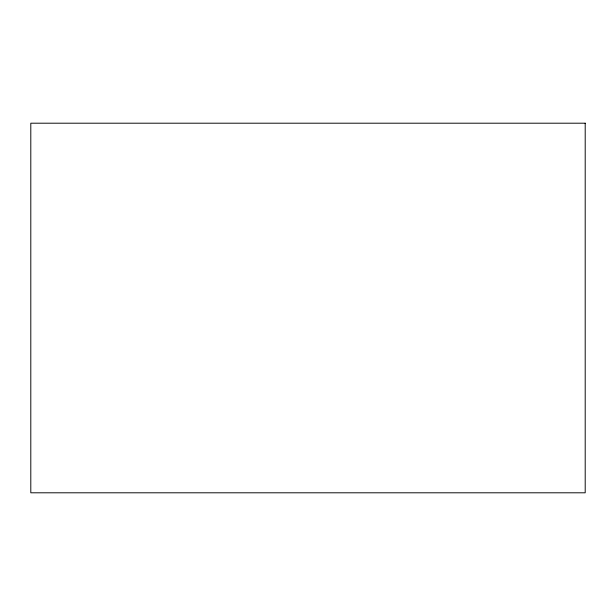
<?xml version="1.0" encoding="UTF-8"?>
<svg xmlns="http://www.w3.org/2000/svg" width="616" height="616" viewBox="0 0 616 616"><rect width="100%" height="100%" fill="white"/><g stroke="black" fill="none" stroke-linecap="round" stroke-linejoin="round"><path stroke-width="0.92" d="M585.2 123.2L30.8 123.2L30.8 492.8L585.2 492.8L585.2 123.2"/></g></svg>
